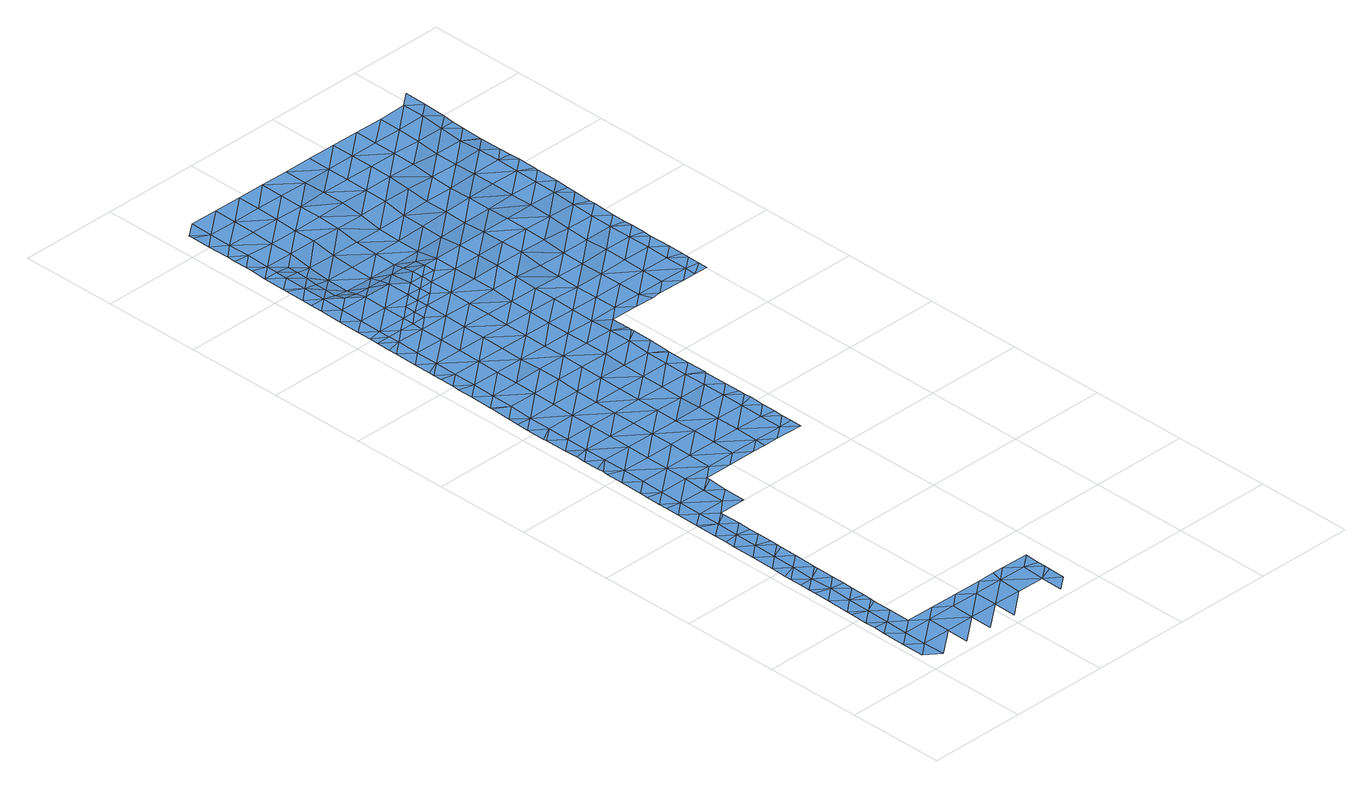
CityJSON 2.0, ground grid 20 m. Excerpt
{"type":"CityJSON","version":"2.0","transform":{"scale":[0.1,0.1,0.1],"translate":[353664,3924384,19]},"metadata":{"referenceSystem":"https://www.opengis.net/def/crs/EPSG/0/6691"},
"CityObjects":{
"waterbody1":{"type":"WaterBody","attributes":{"name":"8","class":"1140","function":"1","WaterBodyRiverFloodingRiskAttribute.description":"4","WaterBodyRiverFloodingRiskAttribute.rankOrg":"1","WaterBodyRiverFloodingRiskAttribute.adminType":"2","WaterBodyRiverFloodingRiskAttribute.scale":"L1"},"geometry":[{"type":"MultiSurface","lod":"1","boundaries":[[[0,1,2]],[[1,3,2]],[[4,0,5]],[[0,2,5]],[[6,4,5]],[[7,4,6]],[[8,7,6]],[[9,5,2]],[[8,10,11]],[[2,3,12]],[[11,10,13]],[[10,8,6]],[[6,5,14]],[[13,15,16]],[[13,10,15]],[[9,2,12]],[[10,6,17]],[[14,5,9]],[[6,14,17]],[[18,19,20]],[[19,16,15]],[[18,16,19]],[[10,21,15]],[[10,17,22]],[[23,24,12]],[[10,22,21]],[[25,26,27]],[[28,19,15]],[[26,20,19]],[[25,20,26]],[[24,9,12]],[[29,14,9]],[[30,15,21]],[[27,31,32]],[[15,30,28]],[[32,31,33]],[[28,34,19]],[[31,27,26]],[[34,35,19]],[[19,35,26]],[[36,37,33]],[[26,38,31]],[[33,31,36]],[[39,9,24]],[[40,26,35]],[[29,9,39]],[[36,41,37]],[[26,40,38]],[[38,42,31]],[[43,37,41]],[[44,45,24]],[[36,31,42]],[[46,43,41]],[[47,43,46]],[[36,48,41]],[[49,47,46]],[[50,48,36]],[[51,52,49]],[[24,53,39]],[[36,42,50]],[[29,39,54]],[[55,46,41]],[[51,49,46]],[[52,51,56]],[[45,53,24]],[[57,41,48]],[[51,58,56]],[[41,57,55]],[[56,58,59]],[[55,60,46]],[[39,53,54]],[[60,61,46]],[[46,61,51]],[[59,62,63]],[[62,64,63]],[[65,58,51]],[[59,58,62]],[[66,65,51]],[[66,51,61]],[[67,68,45]],[[69,70,64]],[[69,71,70]],[[69,64,62]],[[45,72,53]],[[54,53,73]],[[58,74,62]],[[69,75,71]],[[71,75,76]],[[68,72,45]],[[58,65,74]],[[77,78,76]],[[79,69,62]],[[80,74,65]],[[73,53,72]],[[76,75,77]],[[81,78,77]],[[82,83,81]],[[84,75,69]],[[62,74,85]],[[83,82,86]],[[81,77,82]],[[87,73,72]],[[86,88,89]],[[62,85,79]],[[75,84,77]],[[82,88,86]],[[90,72,68]],[[91,85,74]],[[89,88,92]],[[80,91,74]],[[69,79,84]],[[93,94,92]],[[87,72,95]],[[93,92,88]],[[85,96,79]],[[97,96,85]],[[97,85,91]],[[94,98,99]],[[72,100,95]],[[77,84,101]],[[82,77,102]],[[99,98,103]],[[72,90,100]],[[94,93,98]],[[88,82,102]],[[96,104,79]],[[79,104,84]],[[77,101,102]],[[105,106,90]],[[107,108,109]],[[108,103,98]],[[107,103,108]],[[110,100,90]],[[104,111,84]],[[112,90,106]],[[84,113,101]],[[109,114,115]],[[88,102,116]],[[93,88,117]],[[118,104,96]],[[115,114,119]],[[110,90,112]],[[111,113,84]],[[110,120,100]],[[109,108,114]],[[117,88,116]],[[95,100,121]],[[119,122,123]],[[98,93,124]],[[121,100,120]],[[119,114,122]],[[108,98,124]],[[125,126,123]],[[93,117,124]],[[102,101,127]],[[108,128,114]],[[125,129,126]],[[130,111,104]],[[116,102,127]],[[123,122,125]],[[131,128,108]],[[128,122,114]],[[101,113,127]],[[132,133,129]],[[131,108,124]],[[130,104,118]],[[116,134,117]],[[133,132,135]],[[129,125,132]],[[136,116,127]],[[135,137,138]],[[111,139,113]],[[140,125,122]],[[138,137,141]],[[124,117,134]],[[142,111,130]],[[135,132,137]],[[143,140,122]],[[113,139,127]],[[116,136,134]],[[143,122,128]],[[141,144,145]],[[130,118,146]],[[125,147,132]],[[139,111,142]],[[141,137,144]],[[140,147,125]],[[147,137,132]],[[148,149,145]],[[127,150,136]],[[124,134,151]],[[131,124,152]],[[149,148,153]],[[154,142,130]],[[148,145,144]],[[152,155,131]],[[156,127,139]],[[136,150,134]],[[124,151,152]],[[157,143,128]],[[158,144,137]],[[128,131,155]],[[159,153,148]],[[130,146,154]],[[160,139,142]],[[127,156,150]],[[161,158,137]],[[134,162,151]],[[163,140,143]],[[137,147,161]],[[146,164,154]],[[144,165,148]],[[166,142,154]],[[157,128,155]],[[163,147,140]],[[159,148,167]],[[134,150,162]],[[168,154,164]],[[160,142,166]],[[156,139,160]],[[163,143,157]],[[169,150,156]],[[148,165,167]],[[151,162,170]],[[144,158,165]],[[152,151,171]],[[172,166,154]],[[171,151,170]],[[173,156,160]],[[150,169,162]],[[174,157,155]],[[175,147,163]],[[155,152,176]],[[161,147,177]],[[161,178,158]],[[179,167,165]],[[154,168,172]],[[176,174,155]],[[180,160,166]],[[156,173,169]],[[152,171,176]],[[147,175,177]],[[165,181,179]],[[182,183,162]],[[184,166,172]],[[163,157,174]],[[185,173,160]],[[168,186,172]],[[162,169,182]],[[161,177,178]],[[170,162,183]],[[187,188,189]],[[165,158,190]],[[180,166,184]],[[171,170,183]],[[189,188,191]],[[192,169,173]],[[190,158,178]],[[193,176,171]],[[186,194,172]],[[195,196,197]],[[175,198,177]],[[187,199,188]],[[163,174,200]],[[181,165,190]],[[175,163,198]],[[185,160,180]],[[184,172,201]],[[202,203,204]],[[198,163,200]],[[202,191,203]],[[205,171,183]],[[172,194,201]],[[206,197,207]],[[176,193,174]],[[191,188,203]],[[199,208,188]],[[197,196,207]],[[209,210,184]],[[198,211,177]],[[212,213,204]],[[209,184,201]],[[214,215,216]],[[217,181,190]],[[216,181,217]],[[218,219,220]],[[193,171,205]],[[180,184,210]],[[218,206,219]],[[173,185,192]],[[212,204,203]],[[178,177,211]],[[206,207,219]],[[196,221,207]],[[182,169,222]],[[223,185,180]],[[174,224,200]],[[208,225,188]],[[214,216,217]],[[226,227,213]],[[178,228,190]],[[229,203,188]],[[222,169,192]],[[222,230,182]],[[231,232,208]],[[180,210,233]],[[232,220,219]],[[231,220,232]],[[227,226,234]],[[226,213,212]],[[223,180,233]],[[235,219,207]],[[183,182,230]],[[236,192,185]],[[237,217,190]],[[174,193,238]],[[200,239,198]],[[178,211,240]],[[232,225,208]],[[241,185,223]],[[203,229,212]],[[217,242,214]],[[243,234,226]],[[185,241,236]],[[174,238,224]],[[178,240,228]],[[205,183,244]],[[207,221,235]],[[205,245,193]],[[236,246,192]],[[198,247,211]],[[248,232,219]],[[188,225,229]],[[235,249,219]],[[244,183,230]],[[244,245,205]],[[212,250,226]],[[239,200,224]],[[239,247,198]],[[222,192,246]],[[235,221,251]],[[217,237,242]],[[249,248,219]],[[190,228,237]],[[252,250,212]],[[252,212,229]],[[253,222,246]],[[222,254,230]],[[254,222,253]],[[247,255,211]],[[251,256,235]],[[238,193,257]],[[240,211,255]],[[254,258,230]],[[230,258,244]],[[259,242,260]],[[259,261,262]],[[225,232,263]],[[257,193,245]],[[243,226,264]],[[242,237,260]],[[228,240,255]],[[265,239,224]],[[224,238,266]],[[261,259,260]],[[232,248,263]],[[267,268,244]],[[269,252,229]],[[226,250,264]],[[267,244,258]],[[229,225,270]],[[266,238,257]],[[237,228,271]],[[245,244,268]],[[272,247,239]],[[235,256,273]],[[274,257,245]],[[249,275,248]],[[268,276,245]],[[228,255,271]],[[225,263,270]],[[237,277,260]],[[252,269,250]],[[249,235,275]],[[260,278,261]],[[276,274,245]],[[273,256,279]],[[224,266,265]],[[275,235,273]],[[280,255,247]],[[281,237,271]],[[282,266,257]],[[229,270,269]],[[283,257,274]],[[248,284,263]],[[272,239,265]],[[260,277,278]],[[279,285,273]],[[286,271,255]],[[257,283,282]],[[237,281,277]],[[287,248,275]],[[263,284,270]],[[250,269,288]],[[264,250,289]],[[280,286,255]],[[290,275,273]],[[247,272,280]],[[248,287,284]],[[291,285,292]],[[250,288,289]],[[292,278,291]],[[270,293,269]],[[294,295,266]],[[278,277,291]],[[266,282,294]],[[296,272,265]],[[273,285,290]],[[297,293,270]],[[265,266,295]],[[281,271,298]],[[281,299,277]],[[270,284,297]],[[269,300,288]],[[296,280,272]],[[285,291,290]],[[298,299,281]],[[287,275,301]],[[302,284,287]],[[271,286,298]],[[293,300,269]],[[282,303,294]],[[275,290,301]],[[288,304,289]],[[305,286,280]],[[265,295,296]],[[302,287,301]],[[284,306,297]],[[291,277,307]],[[307,277,299]],[[307,308,291]],[[305,280,296]],[[309,294,303]],[[294,310,295]],[[311,301,290]],[[306,284,302]],[[305,312,286]],[[286,313,298]],[[288,300,304]],[[290,291,308]],[[312,313,286]],[[293,297,314]],[[315,299,298]],[[316,309,303]],[[295,317,296]],[[297,306,314]],[[314,318,293]],[[293,319,300]],[[294,309,310]],[[320,307,299]],[[290,308,311]],[[321,306,302]],[[300,319,304]],[[302,301,322]],[[317,295,310]],[[315,298,313]],[[315,320,299]],[[322,301,311]],[[319,293,318]],[[309,316,323]],[[305,296,324]],[[325,314,306]],[[324,296,317]],[[324,326,305]],[[326,313,312]],[[327,310,309]],[[321,302,322]],[[325,318,314]],[[312,305,326]],[[308,307,328]],[[304,319,329]],[[309,323,330]],[[325,306,321]],[[307,320,328]],[[326,331,313]],[[332,319,318]],[[311,308,333]],[[317,310,327]],[[309,330,327]],[[322,311,333]],[[334,324,317]],[[335,332,318]],[[315,336,320]],[[323,337,330]],[[308,328,333]],[[338,321,322]],[[335,318,325]],[[315,313,336]],[[319,332,329]],[[336,313,331]],[[339,317,327]],[[340,328,320]],[[341,322,333]],[[324,342,326]],[[336,343,320]],[[321,344,325]],[[332,345,329]],[[334,317,339]],[[337,346,330]],[[343,340,320]],[[330,346,327]],[[338,322,341]],[[347,333,328]],[[326,348,331]],[[325,349,335]],[[350,346,337]],[[324,334,342]],[[346,351,327]],[[321,338,344]],[[335,352,332]],[[351,353,327]],[[347,328,340]],[[347,354,333]],[[326,342,348]],[[336,355,343]],[[339,327,353]],[[356,338,341]],[[325,344,349]],[[336,331,355]],[[357,345,332]],[[341,333,354]],[[350,358,346]],[[359,340,343]],[[360,358,350]],[[354,356,341]],[[356,344,338]],[[331,348,355]],[[334,339,361]],[[362,351,346]],[[335,349,352]],[[361,339,353]],[[362,346,358]],[[359,343,355]],[[340,363,347]],[[342,334,364]],[[342,365,348]],[[366,353,351]],[[332,352,357]],[[367,351,362]],[[364,334,361]],[[366,351,367]],[[363,340,359]],[[368,344,356]],[[369,361,353]],[[349,370,352]],[[347,371,354]],[[349,344,370]],[[369,353,366]],[[342,364,365]],[[370,344,368]],[[369,372,361]],[[355,348,373]],[[374,364,361]],[[347,363,375]],[[354,376,356]],[[373,377,355]],[[374,361,372]],[[348,365,373]],[[378,379,352]],[[347,375,371]],[[359,355,377]],[[359,380,363]],[[381,382,364]],[[352,370,378]],[[357,352,379]],[[381,364,374]],[[365,364,382]],[[383,375,363]],[[354,371,376]],[[368,356,384]],[[382,385,365]],[[380,359,377]],[[383,371,375]],[[384,356,376]],[[373,365,385]],[[370,368,386]],[[387,388,373]],[[387,373,385]],[[386,368,384]],[[377,373,388]],[[363,380,383]],[[389,379,378]],[[378,370,390]],[[391,392,377]],[[377,392,380]],[[391,377,388]],[[390,370,386]],[[393,384,376]],[[371,383,394]],[[376,371,395]],[[392,396,380]],[[395,371,394]],[[389,378,390]],[[383,380,396]],[[397,386,384]],[[398,394,383]],[[399,398,383]],[[399,383,396]],[[393,376,395]],[[400,390,386]],[[401,395,394]],[[402,394,398]],[[397,384,393]],[[403,389,390]],[[394,402,401]],[[404,393,395]],[[400,386,397]],[[404,395,401]],[[405,393,404]],[[393,406,397]],[[403,390,400]],[[406,393,405]],[[407,400,397]],[[408,407,397]],[[408,397,406]],[[407,409,400]],[[403,400,409]],[[409,410,403]]]}]},
"waterbody2":{"type":"WaterBody","attributes":{"name":"8","class":"1140","function":"1","WaterBodyRiverFloodingRiskAttribute.description":"4","WaterBodyRiverFloodingRiskAttribute.rankOrg":"2","WaterBodyRiverFloodingRiskAttribute.adminType":"2","WaterBodyRiverFloodingRiskAttribute.scale":"L1"},"geometry":[{"type":"MultiSurface","lod":"1","boundaries":[[[411,412,206]],[[167,179,413]],[[215,414,413]],[[159,167,415]],[[416,417,418]],[[279,256,419]],[[216,179,181]],[[179,216,413]],[[216,215,413]],[[214,242,259]],[[259,262,420]],[[420,262,421]],[[262,256,421]],[[256,262,419]],[[231,422,220]],[[231,199,422]],[[199,187,422]],[[411,220,422]],[[218,220,411]],[[197,206,412]],[[418,195,412]],[[418,417,195]],[[196,195,417]],[[196,417,221]],[[221,417,421]],[[414,421,417]],[[414,417,416]],[[416,415,414]],[[414,415,413]],[[415,167,413]],[[251,221,421]],[[195,197,412]],[[411,206,218]],[[231,208,199]],[[285,279,292]],[[419,292,279]],[[261,292,419]],[[261,278,292]],[[251,421,256]],[[421,414,420]],[[420,414,215]],[[419,262,261]],[[214,259,420]],[[420,215,214]],[[416,423,415]],[[424,425,411]],[[424,411,426]],[[422,187,426]],[[427,428,418]],[[418,428,416]],[[428,423,416]],[[423,429,415]],[[429,159,415]],[[429,153,159]],[[425,412,411]],[[412,425,430]],[[412,430,427]],[[412,427,418]],[[426,411,422]]]}]}
},
"vertices":[
[6,83,18],[6,37,18],[34,60,18],[34,14,19],[7,130,18],[35,106,17],[36,152,18],[8,155,18],[8,176,18],[92,105,18],[37,199,18],[9,211,18],[91,59,18],[9,222,18],[64,129,18],[37,245,19],[10,268,19],[65,175,18],[10,302,19],[38,291,20],[10,315,19],[65,221,19],[65,212,18],[90,13,18],[148,58,19],[11,336,19],[39,337,18],[11,361,19],[66,267,19],[121,128,18],[66,237,19],[40,383,19],[11,374,19],[12,407,19],[67,288,19],[67,314,19],[41,430,19],[13,453,20],[68,360,19],[149,104,19],[68,352,19],[41,476,20],[69,406,19],[13,499,20],[147,12,19],[205,57,19],[42,522,20],[14,520,20],[69,452,20],[14,546,20],[69,442,20],[43,568,20],[15,586,19],[205,103,19],[177,127,19],[70,498,20],[15,592,19],[70,467,20],[44,614,19],[16,638,19],[70,518,20],[71,545,20],[44,661,19],[16,666,19],[16,684,19],[72,591,19],[71,584,19],[204,11,19],[261,56,19],[45,707,19],[17,714,19],[17,730,19],[262,102,20],[234,126,19],[100,614,19],[46,753,20],[18,777,20],[47,799,20],[18,812,20],[102,706,20],[128,590,19],[19,823,20],[47,846,20],[19,836,19],[103,752,20],[101,660,19],[19,869,19],[269,125,20],[48,892,18],[20,887,19],[318,55,19],[129,636,19],[20,915,18],[49,938,18],[21,962,17],[291,125,20],[130,682,20],[130,675,20],[50,984,17],[21,968,17],[319,101,20],[103,798,20],[104,845,20],[22,1008,16],[158,705,20],[317,9,19],[346,32,19],[22,1032,17],[50,1030,17],[22,1054,18],[347,78,20],[159,751,20],[347,66,19],[160,797,21],[51,1077,19],[23,1095,19],[105,891,19],[106,937,19],[186,681,21],[23,1100,19],[347,94,20],[348,124,20],[52,1123,19],[24,1146,19],[106,983,19],[53,1169,19],[24,1177,19],[161,844,20],[108,1076,19],[25,1193,19],[215,704,21],[107,1029,19],[53,1215,19],[25,1221,19],[162,936,19],[25,1239,19],[162,890,19],[54,1261,20],[26,1249,19],[217,797,21],[109,1168,19],[26,1285,19],[216,750,21],[109,1122,19],[55,1308,19],[27,1331,19],[243,681,21],[110,1214,19],[56,1354,19],[27,1347,19],[218,889,20],[163,982,19],[164,1029,19],[28,1377,19],[272,703,21],[165,1075,21],[217,843,20],[165,1121,21],[112,1307,19],[56,1377,19],[273,796,21],[111,1261,19],[219,935,20],[166,1167,19],[270,680,21],[112,1353,19],[273,749,21],[84,1377,19],[300,680,21],[275,888,19],[220,981,20],[221,1028,20],[329,702,21],[274,842,21],[222,1120,21],[167,1213,19],[221,1074,21],[168,1260,19],[168,1306,19],[113,1376,19],[330,795,21],[141,1376,19],[276,934,19],[276,980,19],[329,748,21],[331,841,21],[357,679,21],[32,1655,19],[61,1677,19],[33,1686,20],[169,1352,20],[33,1701,20],[332,887,20],[278,1073,21],[357,702,21],[87,1515,19],[115,1515,14],[87,1538,14],[224,1213,19],[61,1654,19],[223,1166,19],[357,725,21],[33,1728,20],[62,1724,20],[34,1747,20],[277,1027,19],[87,1561,14],[115,1538,9],[89,1654,16],[358,743,21],[358,771,21],[224,1259,19],[62,1770,19],[34,1793,19],[170,1421,19],[142,1422,19],[141,1399,19],[170,1398,19],[88,1585,14],[116,1584,9],[88,1608,16],[143,1514,14],[332,933,19],[359,817,21],[279,1165,19],[118,1677,19],[63,1816,19],[35,1831,19],[226,1351,19],[118,1723,18],[333,980,19],[89,1631,16],[117,1630,13],[359,802,21],[35,1840,19],[172,1537,9],[360,864,20],[227,1397,20],[279,1119,21],[280,1212,19],[225,1305,19],[359,830,21],[199,1421,19],[64,1862,19],[334,1026,19],[335,1072,21],[360,910,20],[281,1258,19],[174,1629,12],[173,1583,9],[120,1815,19],[172,1514,14],[119,1769,19],[361,915,20],[361,956,19],[282,1304,19],[200,1513,15],[335,1118,21],[362,1002,19],[199,1444,19],[227,1444,19],[228,1467,19],[199,1467,19],[174,1676,19],[121,1861,19],[337,1211,19],[336,1164,19],[362,1006,19],[363,1048,20],[176,1768,19],[175,1722,18],[283,1350,21],[338,1257,19],[229,1536,10],[363,1095,21],[230,1582,10],[363,1087,21],[284,1443,19],[256,1466,19],[228,1513,15],[338,1303,19],[283,1396,21],[364,1141,19],[364,1104,20],[231,1675,19],[257,1512,15],[339,1349,21],[230,1628,12],[177,1814,20],[177,1860,20],[286,1535,11],[285,1489,19],[256,1489,19],[233,1767,19],[393,1164,19],[394,1210,18],[394,1256,17],[232,1721,20],[340,1396,22],[341,1442,20],[233,1813,20],[286,1581,11],[287,1628,12],[421,1140,19],[234,1860,20],[395,1302,17],[288,1674,19],[341,1488,19],[342,1534,14],[450,1163,19],[450,1209,19],[343,1580,14],[396,1348,18],[397,1395,23],[289,1720,22],[397,1441,22],[460,1139,19],[451,1255,18],[289,1766,22],[290,1812,20],[398,1487,20],[345,1673,21],[344,1627,14],[478,1139,20],[452,1301,16],[345,1719,22],[453,1347,17],[507,1208,19],[399,1533,17],[291,1859,20],[506,1162,20],[453,1394,21],[347,1811,21],[400,1579,17],[509,1300,19],[346,1765,22],[454,1440,22],[534,1138,20],[401,1672,20],[508,1254,20],[456,1532,19],[400,1626,17],[509,1347,17],[455,1486,21],[402,1718,23],[348,1858,21],[563,1161,20],[456,1579,19],[510,1393,18],[403,1764,23],[562,1138,20],[564,1207,20],[404,1811,22],[565,1253,20],[457,1625,17],[511,1439,21],[458,1671,18],[404,1857,22],[591,1157,20],[512,1485,23],[591,1137,20],[565,1299,19],[592,1183,20],[512,1531,22],[566,1346,18],[567,1392,18],[593,1230,20],[592,1198,20],[459,1717,22],[593,1276,19],[459,1763,23],[514,1624,20],[594,1292,19],[568,1438,19],[594,1322,19],[513,1578,22],[515,1670,18],[568,1484,22],[460,1810,22],[461,1856,22],[569,1530,22],[594,1339,18],[595,1368,18],[570,1577,22],[515,1716,17],[596,1414,19],[516,1762,21],[596,1426,19],[596,1461,21],[518,1855,22],[517,1809,22],[597,1480,21],[597,1507,22],[572,1715,18],[571,1623,22],[571,1669,21],[598,1553,22],[573,1762,21],[599,1599,22],[598,1561,22],[574,1808,24],[599,1646,21],[599,1621,21],[574,1854,24],[600,1692,19],[600,1695,19],[601,1738,20],[602,1784,22],[601,1762,21],[602,1830,24],[603,1877,24],
[59,1585,19],[59,1539,19],[113,1399,19],[114,1445,19],[56,1400,19],[57,1446,19],[115,1492,19],[58,1493,19],[228,1490,19],[171,1445,19],[171,1491,19],[60,1631,19],[28,1424,19],[31,1601,19],[31,1562,19],[31,1609,19],[30,1516,19],[29,1470,19],[28,1395,19],[30,1540,19]
]}
